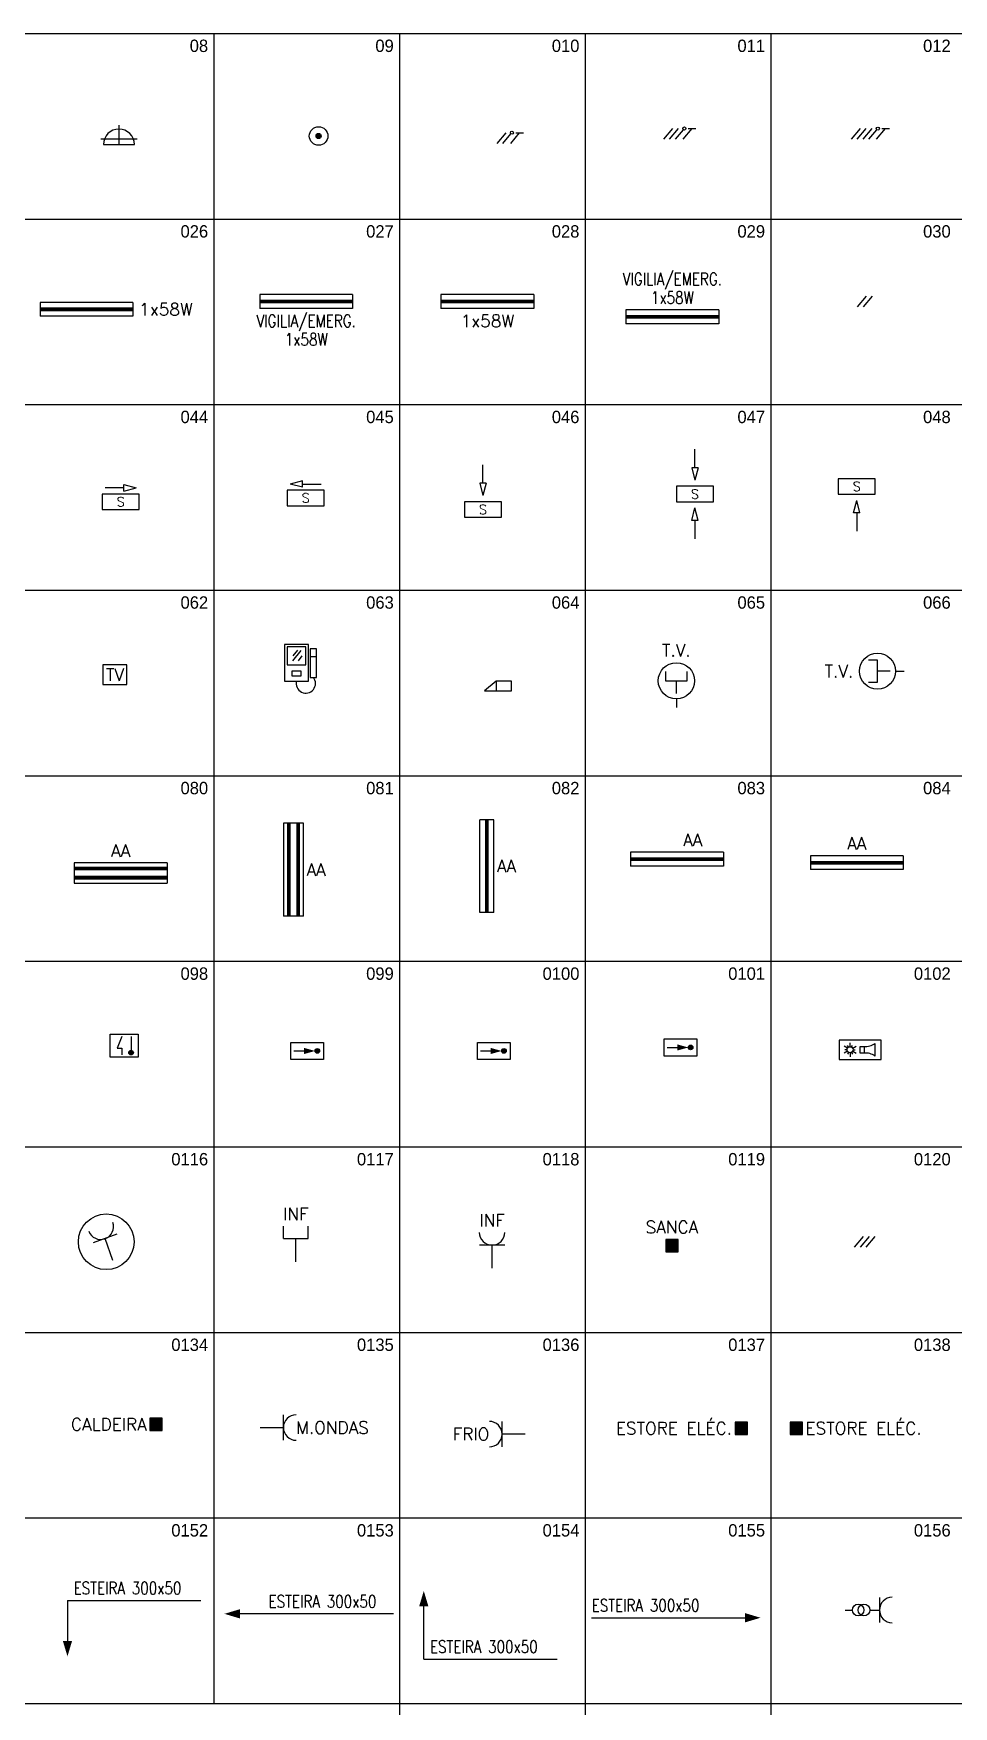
# Model space of a CAD drawing. Header units: millimetres. Extents: x 145 to 60311, y -8355 to 8851.
# Drawn here: x 311.08 to 320, y 449.79 to 466.02 of the extents above; entities that cross this region are included whole.
import ezdxf
from ezdxf.enums import TextEntityAlignment as Align

# ---------------------------------------------------------------- set-up
doc = ezdxf.new("R2010")
doc.units = ezdxf.units.MM
for name, color, linetype in [('CAMINHO DE CABOS', 3, 'Continuous'), ('COMANDO', 3, 'Continuous'), ('DETECÇÃO DE INCÊNDIOS', 3, 'Continuous'), ('DISTRIBUIÇÃO', 3, 'Continuous'), ('ELECTR', 5, 'Continuous'), ('EQUIPAMENTOS', 3, 'Continuous'), ('ILUMINACAO', 5, 'Continuous'), ('LETREIROS', 3, 'Continuous'), ('LIGAÇÕES', 5, 'Continuous'), ('LINHA DE CHAMADA', 2, 'Continuous'), ('MONÓXIDO', 7, 'Continuous'), ('SISTEMA TV', 3, 'Continuous'), ('TOMADAS', 3, 'Continuous'), ('VD PORTEIRO', 3, 'Continuous')]:
    doc.layers.add(name, color=color, linetype=linetype)
doc.styles.add('LINHA DE CHAMADA', font='romans.shx', dxfattribs={"height": 2})
doc.styles.add('romanC', font='romanc.shx', dxfattribs={"height": 2})
doc.styles.add('ROMANS', font='romans', dxfattribs={"height": 1.2})
doc.styles.add('ROMANS8', font='ROMANS', dxfattribs={"height": 0.2})

# ---------------------------------------------------------------- blocks, each defined once
blk = doc.blocks.new('08')
at = {"layer": 'ILUMINACAO', "color": 1}
for p, q in [((0, 3.12), (0, 0)), ((-2.94, 0.94), (2.94, 0.94))]:
    blk.add_line(p, q, dxfattribs=at)
at = {"layer": 'ILUMINACAO', "color": 3}
blk.add_line((-2.5, 0), (2.5, 0), dxfattribs=at)
blk.add_arc((0, 0), 2.5, 0, 180, dxfattribs=at)
blk = doc.blocks.new('09')
at = {"layer": 'COMANDO'}
h = blk.add_hatch(color=3, dxfattribs=at)
edge = h.paths.add_edge_path()
edge.add_arc((0, 0), 0.415, 0, 360)
at = {"layer": 'COMANDO', "color": 3}
for radius in [1.5, 0.415]:
    blk.add_circle((0, 0), radius, dxfattribs=at)
blk = doc.blocks.new('010')
at = {"layer": 'LIGAÇÕES', "color": 3}
for p, q in [((-1.66, -0.86), (-0.21, 0.86)), ((-0.72, -0.86), (0.56, 0.67)), ((0.53, -0.86), (1.97, 0.86)), ((1.35, 0.86), (2.6, 0.86))]:
    blk.add_line(p, q, dxfattribs=at)
blk.add_circle((0.72, 0.86), 0.25, dxfattribs=at)
blk = doc.blocks.new('011')
at = {"layer": 'LIGAÇÕES', "color": 3}
for p, q in [((-2.13, -0.86), (-0.68, 0.86)), ((-1.19, -0.86), (0.25, 0.86)), ((-0.25, -0.86), (1.03, 0.67)), ((1, -0.86), (2.44, 0.86)), ((1.82, 0.86), (3.07, 0.86))]:
    blk.add_line(p, q, dxfattribs=at)
blk.add_circle((1.19, 0.86), 0.25, dxfattribs=at)
blk = doc.blocks.new('012')
at = {"layer": 'LIGAÇÕES', "color": 3}
for p, q in [((-2.6, -0.86), (-1.15, 0.86)), ((-1.66, -0.86), (-0.21, 0.86)), ((-0.72, -0.86), (0.72, 0.86)), ((0.21, -0.86), (1.5, 0.67)), ((1.46, -0.86), (2.91, 0.86)), ((2.29, 0.86), (3.54, 0.86))]:
    blk.add_line(p, q, dxfattribs=at)
blk.add_circle((1.66, 0.86), 0.25, dxfattribs=at)
blk = doc.blocks.new('LÂM. 1x58W')
at = {"layer": 'ILUMINACAO', "color": 3, "linetype": 'Continuous'}
for p, q in [((-7.5, 1.125), (-7.5, -1.125)), ((7.5, 1.125), (-7.5, 1.125)), ((7.5, 1.125), (7.5, -1.125)), ((7.5, -1.125), (-7.5, -1.125))]:
    blk.add_line(p, q, dxfattribs=at)
at = {"layer": 'ILUMINACAO', "color": 5, "linetype": 'Continuous', "const_width": 0.6}
blk.add_lwpolyline([(-7.5, 0), (7.5, 0)], dxfattribs=at)
blk = doc.blocks.new('026')
at = {"layer": 'ILUMINACAO'}
blk.add_blockref('LÂM. 1x58W', (0, 0), dxfattribs=at)
at = {"layer": 'ILUMINACAO', "color": 3, "style": 'ROMANS'}
blk.add_text('1x58W', height=2, dxfattribs=at).set_placement((8.5, 0), align=Align.MIDDLE_LEFT)
blk = doc.blocks.new('VIGILIA EMERG. 1x58W')
at = {"layer": 'ILUMINACAO', "color": 3, "linetype": 'Continuous'}
for p, q in [((7.5, 1.125), (-7.5, 1.125)), ((-7.5, 1.125), (-7.5, -1.125)), ((7.5, 1.125), (7.5, -1.125)), ((7.5, -1.125), (-7.5, -1.125))]:
    blk.add_line(p, q, dxfattribs=at)
at = {"layer": 'ILUMINACAO', "color": 5, "linetype": 'Continuous', "const_width": 0.6}
blk.add_lwpolyline([(-7.5, 0), (7.5, 0)], dxfattribs=at)
blk = doc.blocks.new('027')
at = {"layer": 'ILUMINACAO'}
blk.add_blockref('VIGILIA EMERG. 1x58W', (0, 0), dxfattribs=at)
at = {"layer": 'ILUMINACAO', "color": 3, "style": 'ROMANS', "width": 0.8}
for s, p in [('VIGILIA/EMERG.', (0, -2.125)), ('1x58W', (0, -5.125))]:
    blk.add_text(s, height=2, dxfattribs=at).set_placement(p, align=Align.TOP_CENTER)
blk = doc.blocks.new('028')
at = {"layer": 'ILUMINACAO', "linetype": 'Continuous'}
blk.add_blockref('LÂM. 1x58W', (0, 0), dxfattribs=at)
at = {"layer": 'ILUMINACAO', "color": 3, "style": 'ROMANS'}
blk.add_text('1x58W', height=2, dxfattribs=at).set_placement((0, -2.125), align=Align.TOP_CENTER)
blk = doc.blocks.new('029')
at = {"layer": 'ILUMINACAO'}
blk.add_blockref('VIGILIA EMERG. 1x58W', (0, 0), dxfattribs=at)
at = {"layer": 'ILUMINACAO', "color": 3, "style": 'ROMANS', "width": 0.8}
for s, p in [('VIGILIA/EMERG.', (0, 5.125)), ('1x58W', (0, 2.125))]:
    blk.add_text(s, height=2, dxfattribs=at).set_placement(p, align=Align.CENTER)
blk = doc.blocks.new('030')
at = {"layer": 'LIGAÇÕES', "color": 3}
for p, q in [((-1.19, -0.86), (0.25, 0.86)), ((-0.25, -0.86), (1.19, 0.86))]:
    blk.add_line(p, q, dxfattribs=at)
blk = doc.blocks.new('044')
at = {"layer": 'LETREIROS', "color": 2}
for p, q in [((0.5, 3.5), (-2.5, 3.5)), ((0.5, 4.02), (2.5, 3.5)), ((0.5, 2.98), (0.5, 4.02)), ((0.5, 2.98), (2.5, 3.5))]:
    blk.add_line(p, q, dxfattribs=at)
at = {"layer": 'LETREIROS'}
blk.add_lwpolyline([(-3, 0), (3, 0), (3, 2.5), (-3, 2.5)], close=True, dxfattribs=at)
at = {"layer": 'LETREIROS', "color": 2, "style": 'ROMANS'}
blk.add_text('S', height=1.5, dxfattribs=at).set_placement((0, 1.25), align=Align.MIDDLE_CENTER)
blk = doc.blocks.new('045')
at = {"layer": 'LETREIROS', "color": 2}
for p, q in [((-0.5, 4.02), (-2.5, 3.5)), ((-0.5, 2.98), (-2.5, 3.5)), ((-0.5, 2.98), (-0.5, 4.02)), ((-0.5, 3.5), (2.5, 3.5))]:
    blk.add_line(p, q, dxfattribs=at)
at = {"layer": 'LETREIROS'}
blk.add_lwpolyline([(-3, 0), (3, 0), (3, 2.5), (-3, 2.5)], close=True, dxfattribs=at)
at = {"layer": 'LETREIROS', "color": 2, "style": 'ROMANS'}
blk.add_text('S', height=1.5, dxfattribs=at).set_placement((0, 1.25), align=Align.MIDDLE_CENTER)
blk = doc.blocks.new('046')
at = {"layer": 'LETREIROS', "color": 2}
for p, q in [((0, 5.5), (0, 8.5)), ((-0.52, 5.5), (0, 3.5)), ((0.52, 5.5), (-0.52, 5.5)), ((0.52, 5.5), (0, 3.5))]:
    blk.add_line(p, q, dxfattribs=at)
at = {"layer": 'LETREIROS'}
blk.add_lwpolyline([(-3, 0), (3, 0), (3, 2.5), (-3, 2.5)], close=True, dxfattribs=at)
at = {"layer": 'LETREIROS', "color": 2, "style": 'ROMANS'}
blk.add_text('S', height=1.5, dxfattribs=at).set_placement((0, 1.25), align=Align.MIDDLE_CENTER)
blk = doc.blocks.new('047')
at = {"layer": 'LETREIROS', "color": 2}
for p, q in [((0, 5.5), (0, 8.5)), ((-0.52, 5.5), (0, 3.5)), ((0.52, 5.5), (-0.52, 5.5)), ((0.52, 5.5), (0, 3.5)), ((-0.52, -3), (0, -1)), ((0.52, -3), (0, -1)), ((0.52, -3), (-0.52, -3)), ((0, -3), (0, -6))]:
    blk.add_line(p, q, dxfattribs=at)
at = {"layer": 'LETREIROS'}
blk.add_lwpolyline([(-3, 0), (3, 0), (3, 2.5), (-3, 2.5)], close=True, dxfattribs=at)
at = {"layer": 'LETREIROS', "color": 2, "style": 'ROMANS'}
blk.add_text('S', height=1.5, dxfattribs=at).set_placement((0, 1.25), align=Align.MIDDLE_CENTER)
blk = doc.blocks.new('048')
at = {"layer": 'LETREIROS', "color": 2}
for p, q in [((-0.52, -3), (0, -1)), ((0.52, -3), (0, -1)), ((0.52, -3), (-0.52, -3)), ((0, -3), (0, -6))]:
    blk.add_line(p, q, dxfattribs=at)
at = {"layer": 'LETREIROS'}
blk.add_lwpolyline([(-3, 0), (3, 0), (3, 2.5), (-3, 2.5)], close=True, dxfattribs=at)
at = {"layer": 'LETREIROS', "color": 2, "style": 'ROMANS'}
blk.add_text('S', height=1.5, dxfattribs=at).set_placement((0, 1.25), align=Align.MIDDLE_CENTER)
blk = doc.blocks.new('062')
at = {"layer": 'SISTEMA TV', "linetype": 'Continuous'}
for p, q in [((1.95, 3.18), (-1.95, 3.18)), ((-1.95, 3.18), (-1.95, 0)), ((1.95, 0), (1.95, 3.18)), ((-1.95, 0), (1.95, 0))]:
    blk.add_line(p, q, dxfattribs=at)
at = {"layer": 'SISTEMA TV', "color": 2, "style": 'ROMANS'}
blk.add_text('TV', height=2, dxfattribs=at).set_placement((0, 1.59), align=Align.MIDDLE_CENTER)
blk = doc.blocks.new('063')
at = {"layer": 'VD PORTEIRO', "color": 3, "linetype": 'Continuous'}
for p, q in [((1.95, 5.89), (-1.95, 5.89)), ((-1.95, 5.89), (-1.95, 0)), ((1.95, 0), (1.95, 5.89)), ((0.77, 1.58), (-0.77, 1.58)), ((-0.77, 1.58), (-0.77, 0.87)), ((-0.77, 0.87), (0.77, 0.87)), ((0.77, 0.87), (0.77, 1.58)), ((-1.95, 0), (1.95, 0))]:
    blk.add_line(p, q, dxfattribs=at)
at = {"layer": 'VD PORTEIRO', "color": 1, "linetype": 'Continuous'}
for p, q in [((1.49, 5.55), (-1.49, 5.55)), ((-1.49, 5.55), (-1.49, 2.65)), ((1.49, 2.65), (1.49, 5.55)), ((2.21, 5.19), (2.21, 0.58)), ((3.23, 5.19), (2.21, 5.19)), ((3.23, 0.58), (3.23, 5.19)), ((-1.49, 2.65), (1.49, 2.65)), ((2.21, 0.58), (3.23, 0.58))]:
    blk.add_line(p, q, dxfattribs=at)
at = {"layer": 'VD PORTEIRO', "color": 8, "linetype": 'Continuous'}
for p, q in [((0.7, 4.93), (-0.63, 3.25)), ((0.17, 4.98), (-0.57, 4.06)), ((0.84, 4.09), (0.24, 3.25)), ((2.21, 3.95), (3.23, 3.95))]:
    blk.add_line(p, q, dxfattribs=at)
at = {"layer": 'VD PORTEIRO', "linetype": 'Continuous'}
blk.add_arc((1.51, -0.39), 1.56, 165.3754, 38.7809, dxfattribs=at)
blk = doc.blocks.new('064')
at = {"layer": 'VD PORTEIRO', "color": 3, "linetype": 'Continuous'}
for p, q in [((-0.3, 1.6), (-2.19, 0)), ((-2.19, 0), (2.19, 0)), ((-0.3, 1.6), (-0.3, 0)), ((2.19, 1.6), (-0.3, 1.6)), ((2.19, 0), (2.19, 1.6))]:
    blk.add_line(p, q, dxfattribs=at)
blk = doc.blocks.new('065')
at = {"layer": 'LIGAÇÕES', "color": 5, "linetype": 'Continuous'}
blk.add_line((0, 1.4), (0, 0), dxfattribs=at)
at = {"layer": 'SISTEMA TV', "color": 3, "linetype": 'Continuous'}
for p, q in [((-1.77, 5.79), (-1.77, 4.32)), ((1.77, 4.32), (1.77, 5.79)), ((-1.77, 4.32), (1.77, 4.32))]:
    blk.add_line(p, q, dxfattribs=at)
at = {"layer": 'SISTEMA TV', "color": 3}
blk.add_line((0, 2.27), (0, 4.32), dxfattribs=at)
at = {"layer": 'SISTEMA TV', "color": 1, "linetype": 'Continuous'}
blk.add_circle((0, 4.32), 2.92, dxfattribs=at)
at = {"layer": 'SISTEMA TV', "color": 3, "style": 'ROMANS'}
blk.add_text('T.V.', height=2, dxfattribs=at).set_placement((0, 8.24), align=Align.CENTER)
blk = doc.blocks.new('066')
at = {"layer": 'SISTEMA TV', "color": 3, "linetype": 'Continuous'}
for p, q in [((-4.32, 1.77), (-5.79, 1.77)), ((-4.32, -1.77), (-4.32, 1.77)), ((-5.79, -1.77), (-4.32, -1.77))]:
    blk.add_line(p, q, dxfattribs=at)
at = {"layer": 'SISTEMA TV', "color": 3}
blk.add_line((-2.27, 0), (-4.32, 0), dxfattribs=at)
at = {"layer": 'SISTEMA TV', "color": 5, "linetype": 'Continuous'}
blk.add_line((-1.4, 0), (0, 0), dxfattribs=at)
at = {"layer": 'SISTEMA TV', "color": 1, "linetype": 'Continuous'}
blk.add_circle((-4.32, 0), 2.92, dxfattribs=at)
at = {"layer": 'SISTEMA TV', "color": 3, "style": 'ROMANS'}
blk.add_text('T.V.', height=2, dxfattribs=at).set_placement((-8.24, 0), align=Align.MIDDLE_RIGHT)
blk = doc.blocks.new('LÂM. 2x58W')
at = {"layer": 'ILUMINACAO', "color": 3, "linetype": 'Continuous'}
for p, q in [((7.5, 1.625), (-7.5, 1.625)), ((-7.5, 1.625), (-7.5, -1.625)), ((7.5, 1.625), (7.5, -1.625)), ((-7.5, -1.625), (7.5, -1.625))]:
    blk.add_line(p, q, dxfattribs=at)
at = {"layer": 'ILUMINACAO', "color": 5, "linetype": 'Continuous', "const_width": 0.6}
for points in [[(-7.5, 0.75), (7.5, 0.75)], [(-7.5, -0.75), (7.5, -0.75)]]:
    blk.add_lwpolyline(points, dxfattribs=at)
blk = doc.blocks.new('080')
at = {"layer": 'ILUMINACAO', "linetype": 'Continuous'}
blk.add_blockref('LÂM. 2x58W', (0, 0), dxfattribs=at)
at = {"layer": 'ILUMINACAO', "color": 1, "style": 'romanC', "flags": 4}
blk.add_attdef('(X)', text='', height=2, dxfattribs=at).set_placement((0, 2.62), align=Align.CENTER)
blk = doc.blocks.new('LÂMP.2x58W VERT.')
at = {"layer": 'ILUMINACAO', "color": 3, "linetype": 'Continuous'}
for p, q in [((-1.625, 7.5), (-1.625, -7.5)), ((1.625, 7.5), (-1.625, 7.5)), ((1.625, -7.5), (1.625, 7.5)), ((1.625, -7.5), (-1.625, -7.5))]:
    blk.add_line(p, q, dxfattribs=at)
at = {"layer": 'ILUMINACAO', "color": 5, "linetype": 'Continuous', "const_width": 0.6}
for points in [[(-0.75, 7.5), (-0.75, -7.5)], [(0.75, 7.5), (0.75, -7.5)]]:
    blk.add_lwpolyline(points, dxfattribs=at)
blk = doc.blocks.new('081')
at = {"layer": 'ILUMINACAO', "linetype": 'Continuous'}
blk.add_blockref('LÂMP.2x58W VERT.', (0, 0), dxfattribs=at)
at = {"layer": 'ILUMINACAO', "color": 1, "style": 'romanC', "flags": 4}
blk.add_attdef('(X)', text='', height=2, dxfattribs=at).set_placement((2.125, 0), align=Align.MIDDLE_LEFT)
blk = doc.blocks.new('LÂM. VIG. EMERG. 1x58W')
at = {"layer": 'ILUMINACAO', "color": 3, "linetype": 'Continuous'}
for p, q in [((-1.125, -7.5), (-1.125, 7.5)), ((1.125, 7.5), (-1.125, 7.5)), ((1.125, -7.5), (1.125, 7.5)), ((1.125, -7.5), (-1.125, -7.5))]:
    blk.add_line(p, q, dxfattribs=at)
at = {"layer": 'ILUMINACAO', "color": 5, "linetype": 'Continuous', "const_width": 0.6}
blk.add_lwpolyline([(0, 7.5), (0, -7.5)], dxfattribs=at)
blk = doc.blocks.new('082')
at = {"layer": 'ILUMINACAO'}
blk.add_blockref('LÂM. VIG. EMERG. 1x58W', (0, 0), dxfattribs=at)
at = {"layer": 'ILUMINACAO', "color": 1, "style": 'romanC', "flags": 4}
blk.add_attdef('(X)', text='', height=2, dxfattribs=at).set_placement((1.625, 0), align=Align.MIDDLE_LEFT)
blk = doc.blocks.new('083')
at = {"layer": 'ILUMINACAO', "linetype": 'Continuous'}
blk.add_blockref('LÂM. 1x58W', (0, 0), dxfattribs=at)
at = {"layer": 'ILUMINACAO', "color": 1, "style": 'romanC', "flags": 4}
blk.add_attdef('(X)', (1, 2.12), '', height=2, dxfattribs=at)
blk = doc.blocks.new('084')
at = {"layer": 'ILUMINACAO', "linetype": 'Continuous'}
blk.add_blockref('LÂM. 1x58W', (0, 0), dxfattribs=at)
at = {"layer": 'ILUMINACAO', "color": 1, "style": 'romanC', "flags": 4}
blk.add_attdef('(X)', text='', height=2, dxfattribs=at).set_placement((0, 2.12), align=Align.CENTER)
blk = doc.blocks.new('098')
at = {"layer": 'DETECÇÃO DE INCÊNDIOS', "linetype": 'Continuous'}
h = blk.add_hatch(color=1, dxfattribs=at)
edge = h.paths.add_edge_path()
edge.add_arc((1.125, -1.125), 0.375, 0, 360)
at = {"layer": 'DETECÇÃO DE INCÊNDIOS', "color": 3, "linetype": 'Continuous'}
for p, q in [((-2.25, 1.875), (2.25, 1.875)), ((-2.25, -1.875), (-2.25, 1.875)), ((2.25, 1.875), (2.25, -1.875)), ((2.25, -1.875), (-2.25, -1.875))]:
    blk.add_line(p, q, dxfattribs=at)
at = {"layer": 'DETECÇÃO DE INCÊNDIOS', "color": 1, "linetype": 'Continuous'}
for p, q in [((-0.375, 1.5), (-1.125, -0.375)), ((1.125, 1.5), (1.125, -0.75)), ((-1.125, -0.375), (-0.375, -0.375)), ((-0.375, -0.375), (-0.375, -1.5))]:
    blk.add_line(p, q, dxfattribs=at)
blk.add_circle((1.125, -1.125), 0.375, dxfattribs=at)
at = {"layer": 'DETECÇÃO DE INCÊNDIOS', "style": 'ROMANS', "flags": 4}
blk.add_attdef('(X)', text='', height=2, dxfattribs=at).set_placement((0, -2.875), align=Align.TOP_CENTER)
blk = doc.blocks.new('099')
at = {"layer": 'DETECÇÃO DE INCÊNDIOS', "linetype": 'Continuous'}
h = blk.add_hatch(color=1, dxfattribs=at)
edge = h.paths.add_edge_path()
edge.add_arc((1.63, 1.38), 0.375, 0, 360)
at = {"layer": 'DETECÇÃO DE INCÊNDIOS', "color": 3, "linetype": 'Continuous'}
for p, q in [((-2.64, 0), (-2.64, 2.75)), ((-2.64, 2.75), (2.64, 2.75)), ((2.64, 2.75), (2.64, 0)), ((2.64, 0), (-2.64, 0))]:
    blk.add_line(p, q, dxfattribs=at)
at = {"layer": 'DETECÇÃO DE INCÊNDIOS', "color": 1, "linetype": 'Continuous'}
blk.add_line((-2.17, 1.38), (-0.53, 1.38), dxfattribs=at)
blk.add_lwpolyline([(-0.53, 1.38, 1, 0, 0), (1.26, 1.38, 0, 0, 0)], format="xyseb", dxfattribs=at)
blk.add_circle((1.63, 1.38), 0.375, dxfattribs=at)
at = {"layer": 'DETECÇÃO DE INCÊNDIOS', "style": 'ROMANS', "flags": 4}
blk.add_attdef('(X)', text='', height=2, dxfattribs=at).set_placement((0, 3.75), align=Align.CENTER)
blk = doc.blocks.new('0100')
at = {"layer": 'DETECÇÃO DE INCÊNDIOS', "linetype": 'Continuous'}
h = blk.add_hatch(color=1, dxfattribs=at)
edge = h.paths.add_edge_path()
edge.add_arc((1.63, 1.38), 0.375, 0, 360)
at = {"layer": 'DETECÇÃO DE INCÊNDIOS', "color": 3, "linetype": 'Continuous'}
for p, q in [((-2.64, 0), (-2.64, 2.75)), ((-2.64, 2.75), (2.64, 2.75)), ((2.64, 2.75), (2.64, 0)), ((2.64, 0), (-2.64, 0))]:
    blk.add_line(p, q, dxfattribs=at)
at = {"layer": 'DETECÇÃO DE INCÊNDIOS', "color": 1, "linetype": 'Continuous'}
blk.add_line((-2.17, 1.38), (-0.53, 1.38), dxfattribs=at)
blk.add_lwpolyline([(-0.53, 1.38, 1, 0, 0), (1.26, 1.38, 0, 0, 0)], format="xyseb", dxfattribs=at)
blk.add_circle((1.63, 1.38), 0.375, dxfattribs=at)
at = {"layer": 'DETECÇÃO DE INCÊNDIOS', "style": 'ROMANS', "flags": 4}
blk.add_attdef('(X)', text='', height=2, dxfattribs=at).set_placement((3.64, 1.38), align=Align.MIDDLE_LEFT)
blk = doc.blocks.new('0101')
at = {"layer": 'DETECÇÃO DE INCÊNDIOS', "linetype": 'Continuous'}
h = blk.add_hatch(color=1, dxfattribs=at)
edge = h.paths.add_edge_path()
edge.add_arc((1.63, 1.38), 0.375, 0, 360)
at = {"layer": 'DETECÇÃO DE INCÊNDIOS', "color": 3, "linetype": 'Continuous'}
for p, q in [((-2.64, 0), (-2.64, 2.75)), ((-2.64, 2.75), (2.64, 2.75)), ((2.64, 2.75), (2.64, 0)), ((2.64, 0), (-2.64, 0))]:
    blk.add_line(p, q, dxfattribs=at)
at = {"layer": 'DETECÇÃO DE INCÊNDIOS', "color": 1, "linetype": 'Continuous'}
blk.add_line((-2.17, 1.38), (-0.53, 1.38), dxfattribs=at)
blk.add_lwpolyline([(-0.53, 1.38, 1, 0, 0), (1.26, 1.38, 0, 0, 0)], format="xyseb", dxfattribs=at)
blk.add_circle((1.63, 1.38), 0.375, dxfattribs=at)
at = {"layer": 'DETECÇÃO DE INCÊNDIOS', "style": 'ROMANS', "flags": 4}
blk.add_attdef('(X)', text='', height=2, dxfattribs=at).set_placement((0, -1), align=Align.TOP_CENTER)
blk = doc.blocks.new('0102')
at = {"layer": 'MONÓXIDO', "color": 1}
for p, q in [((-2.06, 1.82), (-2.6, 2.14)), ((-2.06, 1.33), (-2.6, 1.01)), ((-2.12, 1.57), (-2.45, 1.57)), ((-1.88, 2), (-2.04, 2.28)), ((-1.88, 1.15), (-2.04, 0.87)), ((-1.63, 2.07), (-1.63, 2.7)), ((-1.63, 1.08), (-1.63, 0.45)), ((-1.38, 2), (-1.22, 2.28)), ((-1.38, 1.15), (-1.22, 0.87)), ((-1.2, 1.82), (-0.66, 2.14)), ((-1.2, 1.33), (-0.66, 1.01)), ((-1.14, 1.57), (-0.81, 1.57)), ((2.39, 2.61), (2.39, 0.54))]:
    blk.add_line(p, q, dxfattribs=at)
at = {"layer": 'MONÓXIDO'}
blk.add_lwpolyline([(-3.41, 0), (3.41, 0), (3.41, 3.11), (-3.41, 3.11)], close=True, dxfattribs=at)
at = {"layer": 'MONÓXIDO', "color": 1}
blk.add_lwpolyline([(0.02, 2.11), (0.63, 2.11), (0.63, 1.03), (0.02, 1.03)], close=True, dxfattribs=at)
blk.add_circle((-1.63, 1.57), 0.494, dxfattribs=at)
for centre, start, end in [((0.92, 4.47), 262.8586, 308.2625), ((0.92, -1.32), 51.7375, 97.1414)]:
    blk.add_arc(centre, 2.37, start, end, dxfattribs=at)
blk = doc.blocks.new('0116')
at = {"layer": 'TOMADAS'}
for p, q in [((1.73, 4.94), (-2.11, 3.54)), ((1.09, 0.73), (-0.19, 4.24))]:
    blk.add_line(p, q, dxfattribs=at)
at = {"layer": 'TOMADAS', "color": 1, "linetype": 'Continuous'}
blk.add_circle((0, 3.73), 4.5, dxfattribs=at)
at = {"layer": 'TOMADAS'}
blk.add_arc((-0.89, 6.17), 2.06, 200, 20, dxfattribs=at)
blk = doc.blocks.new('TOM.TELEF.')
at = {"layer": 'TOMADAS'}
for p, q in [((-2, 3.73), (-2, 5.73)), ((2, 3.73), (2, 5.73)), ((-2, 3.73), (2, 3.73)), ((0, 0), (0, 3.73))]:
    blk.add_line(p, q, dxfattribs=at)
blk = doc.blocks.new('0117')
at = {"layer": 'LIGAÇÕES', "linetype": 'Continuous'}
blk.add_blockref('TOM.TELEF.', (0, 0), dxfattribs=at)
at = {"layer": 'TOMADAS', "color": 1, "style": 'romanC'}
blk.add_text('INF', height=2, dxfattribs=at).set_placement((0, 6.73), align=Align.CENTER)
blk = doc.blocks.new('0118')
at = {"layer": 'TOMADAS'}
for p, q in [((2.04, 3.73), (-2.04, 3.73)), ((0, 0), (0, 3.73))]:
    blk.add_line(p, q, dxfattribs=at)
blk.add_arc((0, 5.79), 2.06, 180, 0, dxfattribs=at)
at = {"layer": 'TOMADAS', "color": 1, "style": 'romanC'}
blk.add_text('INF', height=2, dxfattribs=at).set_placement((0, 6.73), align=Align.CENTER)
blk = doc.blocks.new('0119')
at = {"layer": 'ILUMINACAO'}
blk.add_hatch(color=256, dxfattribs=at).paths.add_polyline_path([(-1, 0), (1, 0), (1, 2), (-1, 2)])
at = {"layer": 'ILUMINACAO', "color": 8}
blk.add_lwpolyline([(-1, 0), (1, 0), (1, 2), (-1, 2)], close=True, dxfattribs=at)
at = {"layer": 'ILUMINACAO', "color": 2, "style": 'ROMANS8'}
blk.add_text('SANCA', height=2, dxfattribs=at).set_placement((0, 3), align=Align.CENTER)
blk = doc.blocks.new('0120')
at = {"layer": 'LIGAÇÕES', "color": 3}
for p, q in [((-1.66, -0.86), (-0.21, 0.86)), ((-0.72, -0.86), (0.72, 0.86)), ((0.21, -0.86), (1.66, 0.86))]:
    blk.add_line(p, q, dxfattribs=at)
blk = doc.blocks.new('0134')
at = {"layer": 'EQUIPAMENTOS'}
blk.add_hatch(color=5, dxfattribs=at).paths.add_polyline_path([(-2, -1), (0, -1), (0, 1), (-2, 1)])
at = {"layer": 'EQUIPAMENTOS', "color": 5}
blk.add_lwpolyline([(-2, -1), (0, -1), (0, 1), (-2, 1)], close=True, dxfattribs=at)
at = {"layer": 'EQUIPAMENTOS', "style": 'ROMANS'}
blk.add_text('CALDEIRA', height=2, dxfattribs=at).set_placement((-2.5, 0), align=Align.MIDDLE_RIGHT)
blk = doc.blocks.new('0135')
at = {"layer": 'EQUIPAMENTOS'}
for p, q in [((0, 0), (3.73, 0)), ((3.73, -2.04), (3.73, 2.04))]:
    blk.add_line(p, q, dxfattribs=at)
blk.add_arc((5.79, 0), 2.06, 90, 270, dxfattribs=at)
at = {"layer": 'EQUIPAMENTOS', "style": 'ROMANS'}
blk.add_text('M.ONDAS', height=2, dxfattribs=at).set_placement((5.79, 0), align=Align.MIDDLE_LEFT)
blk = doc.blocks.new('0136')
at = {"layer": 'EQUIPAMENTOS'}
for p, q in [((-3.73, -2.04), (-3.73, 2.04)), ((0, 0), (-3.73, 0))]:
    blk.add_line(p, q, dxfattribs=at)
blk.add_arc((-5.79, 0), 2.06, 270, 90, dxfattribs=at)
at = {"layer": 'EQUIPAMENTOS', "style": 'ROMANS'}
blk.add_text('FRIO', height=2, dxfattribs=at).set_placement((-5.79, 0), align=Align.MIDDLE_RIGHT)
blk = doc.blocks.new('0137')
at = {"layer": 'EQUIPAMENTOS'}
blk.add_hatch(color=5, dxfattribs=at).paths.add_polyline_path([(-2, -1), (0, -1), (0, 1), (-2, 1)])
at = {"layer": 'EQUIPAMENTOS', "color": 5}
blk.add_lwpolyline([(-2, -1), (0, -1), (0, 1), (-2, 1)], close=True, dxfattribs=at)
at = {"layer": 'EQUIPAMENTOS', "style": 'ROMANS'}
blk.add_text('ESTORE ELÉC.', height=2, dxfattribs=at).set_placement((-2.5, 0), align=Align.MIDDLE_RIGHT)
blk = doc.blocks.new('0138')
at = {"layer": 'EQUIPAMENTOS'}
blk.add_hatch(color=5, dxfattribs=at).paths.add_polyline_path([(0, -1), (2, -1), (2, 1), (0, 1)])
at = {"layer": 'EQUIPAMENTOS', "color": 5}
blk.add_lwpolyline([(0, -1), (2, -1), (2, 1), (0, 1)], close=True, dxfattribs=at)
at = {"layer": 'EQUIPAMENTOS', "style": 'ROMANS'}
blk.add_text('ESTORE ELÉC.', height=2, dxfattribs=at).set_placement((2.5, 0), align=Align.MIDDLE_LEFT)
blk = doc.blocks.new('0152')
at = {"layer": 'CAMINHO DE CABOS', "color": 2}
blk.add_line((0, 9.03), (0, 2.5), dxfattribs=at)
blk.add_lwpolyline([(0, 2.5, 1.5, 0, 0), (0, 0, 0, 0, 0)], format="xyseb", dxfattribs=at)
at = {"layer": 'ELECTR', "color": 2}
blk.add_line((0, 9.03), (21.53, 9.03), dxfattribs=at)
at = {"layer": 'LINHA DE CHAMADA', "color": 3, "style": 'LINHA DE CHAMADA', "width": 0.8}
blk.add_text('ESTEIRA 300x50', height=2, dxfattribs=at).set_placement((1, 10.03))
blk = doc.blocks.new('0153')
at = {"layer": 'CAMINHO DE CABOS', "color": 2}
blk.add_line((27.31, 0), (2.5, 0), dxfattribs=at)
blk.add_lwpolyline([(2.5, 0, 1.5, 0, 0), (0, 0, 0, 0, 0)], format="xyseb", dxfattribs=at)
at = {"layer": 'LINHA DE CHAMADA', "color": 3, "style": 'LINHA DE CHAMADA', "width": 0.8}
blk.add_text('ESTEIRA 300x50', height=2, dxfattribs=at).set_placement((7.14, 1))
blk = doc.blocks.new('0154')
at = {"layer": 'CAMINHO DE CABOS', "color": 2}
blk.add_line((0, -11.01), (0, -2.5), dxfattribs=at)
blk.add_lwpolyline([(0, -2.5, 1.5, 0, 0), (0, 0, 0, 0, 0)], format="xyseb", dxfattribs=at)
at = {"layer": 'ELECTR', "color": 2}
blk.add_line((0, -11.01), (21.53, -11.01), dxfattribs=at)
at = {"layer": 'LINHA DE CHAMADA', "color": 3, "style": 'LINHA DE CHAMADA', "width": 0.8}
blk.add_text('ESTEIRA 300x50', height=2, dxfattribs=at).set_placement((1, -10.01))
blk = doc.blocks.new('0155')
at = {"layer": 'CAMINHO DE CABOS', "color": 2}
blk.add_line((-27.31, 0), (-2.5, 0), dxfattribs=at)
blk.add_lwpolyline([(-2.5, 0, 1.5, 0, 0), (0, 0, 0, 0, 0)], format="xyseb", dxfattribs=at)
at = {"layer": 'LINHA DE CHAMADA', "color": 3, "style": 'LINHA DE CHAMADA', "width": 0.8}
blk.add_text('ESTEIRA 300x50', height=2, dxfattribs=at).set_placement((-27.28, 1))
blk = doc.blocks.new('0156')
at = {"layer": 'TOMADAS', "color": 3}
for p, q in [((0, 0), (1.14, 0)), ((3.96, 0), (5.52, 0)), ((5.52, 2.04), (5.52, -2.04))]:
    blk.add_line(p, q, dxfattribs=at)
at = {"layer": 'TOMADAS', "color": 1, "linetype": 'Continuous'}
for centre in [(2.08, 0), (3.02, 0)]:
    blk.add_circle(centre, 0.94, dxfattribs=at)
at = {"layer": 'TOMADAS', "color": 3}
blk.add_arc((7.58, 0), 2.06, 90, 270, dxfattribs=at)

msp = doc.modelspace()

# ---------------------------------------------------------------- linework, layer by layer
for p, q in [((296.63, 466.02), (329.03, 466.02)), ((312.83, 449.82), (312.83, 466.02)), ((314.63, 444.42), (314.63, 466.02)), ((316.43, 444.42), (316.43, 466.02)), ((318.23, 444.42), (318.23, 466.02)), ((296.63, 464.22), (329.03, 464.22)), ((296.63, 462.42), (329.03, 462.42)), ((296.63, 460.62), (329.03, 460.62)), ((296.63, 458.82), (329.03, 458.82)), ((296.63, 457.02), (329.03, 457.02)), ((296.63, 455.22), (329.03, 455.22)), ((296.63, 453.42), (329.03, 453.42)), ((296.63, 451.62), (329.03, 451.62)), ((296.63, 449.82), (329.03, 449.82))]:
    msp.add_line(p, q)

# ---------------------------------------------------------------- block references
at = {"xscale": 0.06000000000000001, "yscale": 0.06000000000000001, "zscale": 0.06000000000000001}
for name, p in [('08', (311.905, 464.942)), ('09', (313.841, 465.025)), ('010', (315.672, 465.005)), ('011', (317.316, 465.046)), ('012', (319.164, 465.045)), ('029', (317.271, 463.27)), ('026', (311.591, 463.344)), ('027', (313.721, 463.419)), ('028', (315.477, 463.419)), ('030', (319.139, 463.419)), ('047', (317.49, 461.477)), ('046', (315.435, 461.327)), ('044', (311.922, 461.402)), ('045', (313.716, 461.439)), ('048', (319.059, 461.551)), ('065', (317.31, 459.482)), ('063', (313.627, 459.738)), ('066', (319.52, 459.834)), ('062', (311.866, 459.706)), ('064', (315.581, 459.642)), ('098', (311.955, 456.201)), ('099', (313.731, 456.067)), ('0100', (315.54, 456.067)), ('0101', (317.35, 456.101)), ('0102', (319.092, 456.067)), ('0117', (313.621, 454.106)), ('0116', (311.782, 454.075)), ('0118', (315.523, 454.043)), ('0119', (317.267, 454.201)), ('0120', (319.138, 454.297)), ('0134', (312.325, 452.528)), ('0135', (313.276, 452.497)), ('0136', (315.844, 452.433)), ('0137', (318, 452.49)), ('0138', (318.412, 452.49)), ('0152', (311.406, 450.278)), ('0153', (312.928, 450.69)), ('0154', (314.861, 450.912)), ('0155', (318.126, 450.652))]:
    msp.add_blockref(name, p, dxfattribs=at)
for name, p in [('081', (313.597, 457.909)), ('082', (315.473, 457.943)), ('080', (311.922, 457.876)), ('083', (317.316, 458.01)), ('084', (319.059, 457.976))]:
    msp.add_blockref(name, p, dxfattribs=at).add_auto_attribs({'(X)': 'AA'})
at = {"layer": 'DISTRIBUIÇÃO', "xscale": 0.06000000000000001, "yscale": 0.06000000000000001, "zscale": 0.06000000000000001}
msp.add_blockref('0156', (318.948, 450.727), dxfattribs=at)

# ---------------------------------------------------------------- texts
for s, p in [('08', (312.77, 465.84)), ('09', (314.57, 465.84)), ('010', (316.37, 465.84)), ('011', (318.17, 465.84)), ('012', (319.97, 465.84)), ('026', (312.77, 464.04)), ('027', (314.57, 464.04)), ('028', (316.37, 464.04)), ('029', (318.17, 464.04)), ('030', (319.97, 464.04)), ('044', (312.77, 462.24)), ('045', (314.57, 462.24)), ('046', (316.37, 462.24)), ('047', (318.17, 462.24)), ('048', (319.97, 462.24)), ('062', (312.77, 460.44)), ('063', (314.57, 460.44)), ('064', (316.37, 460.44)), ('065', (318.17, 460.44)), ('066', (319.97, 460.44)), ('080', (312.77, 458.64)), ('081', (314.57, 458.64)), ('082', (316.37, 458.64)), ('083', (318.17, 458.64)), ('084', (319.97, 458.64)), ('098', (312.77, 456.84)), ('099', (314.57, 456.84)), ('0100', (316.37, 456.84)), ('0101', (318.17, 456.84)), ('0102', (319.97, 456.84)), ('0116', (312.77, 455.04)), ('0117', (314.57, 455.04)), ('0118', (316.37, 455.04)), ('0119', (318.17, 455.04)), ('0120', (319.97, 455.04)), ('0134', (312.77, 453.24)), ('0135', (314.57, 453.24)), ('0136', (316.37, 453.24)), ('0137', (318.17, 453.24)), ('0138', (319.97, 453.24)), ('0152', (312.77, 451.44)), ('0153', (314.57, 451.44)), ('0154', (316.37, 451.44)), ('0155', (318.17, 451.44)), ('0156', (319.97, 451.44))]:
    msp.add_text(s, height=0.12).set_placement(p, align=Align.RIGHT)

doc.saveas('drawing.dxf')
